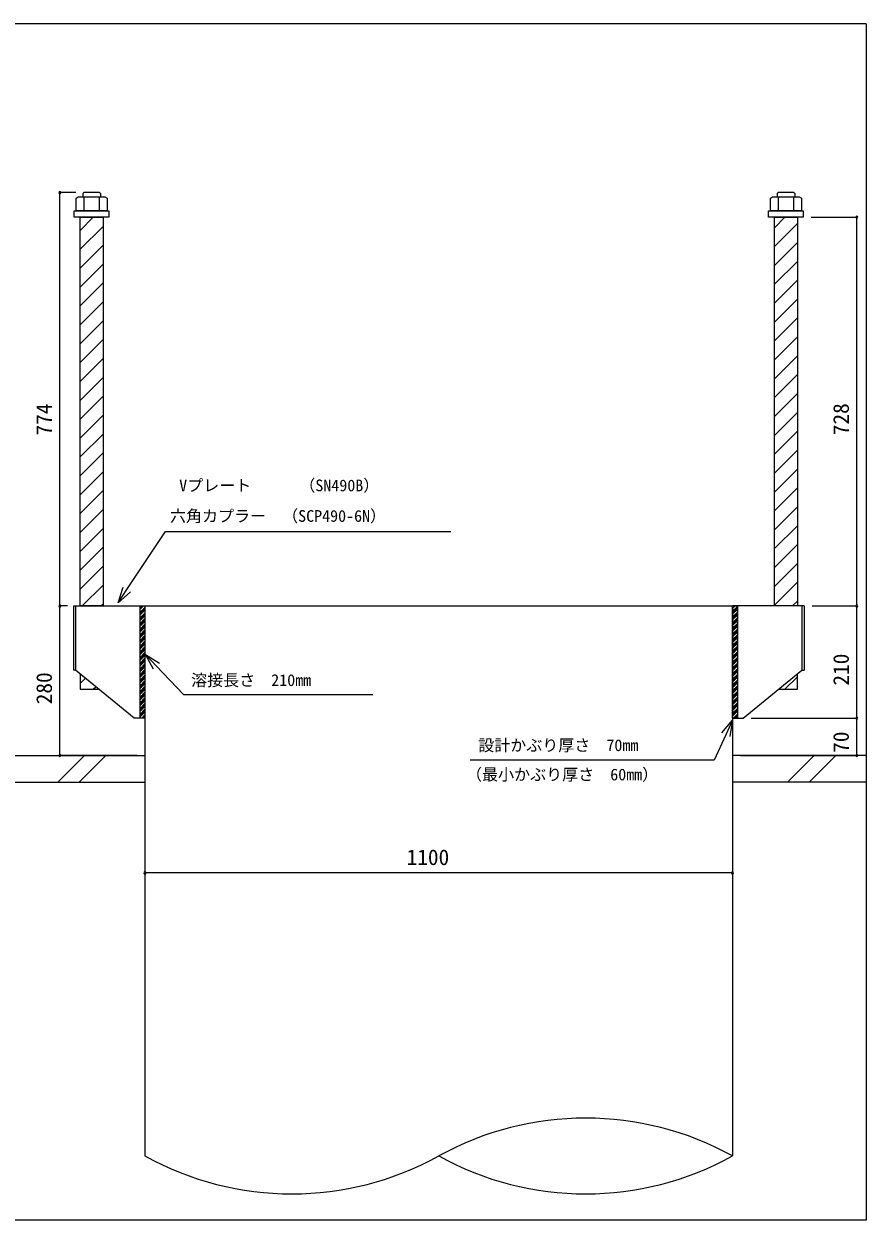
# Model space of a CAD drawing. Units: millimetres, scale not verified. Extents: x -10118 to 10118, y -9578 to 9578.
# Drawn here: x -1894 to -318, y -4898 to -2658 of the extents above; entities that cross this region are included whole.
import ezdxf
from ezdxf.enums import TextEntityAlignment as Align

# ---------------------------------------------------------------- set-up
doc = ezdxf.new("R2010")
doc.units = ezdxf.units.MM
doc.header["$LTSCALE"] = 2
for name, color, linetype, lineweight in [('0-1_01_KUI', 5, 'Continuous', 18), ('0-4_09_SUNPO', 3, 'Continuous', 18), ('0-6_02_KANAMONO', 6, 'Continuous', 18), ('0-7_10_WAKU', 4, 'Continuous', 18), ('0-9_03_ANCHOR', 2, 'Continuous', 18)]:
    doc.layers.add(name, color=color, linetype=linetype, lineweight=lineweight)
doc.styles.add('ＭＳ ゴシック', font='')
doc.styles.get('ＭＳ ゴシック').set_extended_font_data('MS Gothic')

msp = doc.modelspace()

# ---------------------------------------------------------------- linework, layer by layer
at = {"layer": '0-1_01_KUI'}
for p, q in [((-1667.673, -3747.673), (-567.673, -3747.673)), ((-1667.673, -3747.673), (-1667.673, -4777.673)), ((-567.673, -3747.673), (-567.673, -4777.673))]:
    msp.add_line(p, q, dxfattribs=at)
at = {"layer": '0-1_01_KUI', "color": 2}
for p, q in [((-1917.673, -4027.673), (-1667.673, -4027.673)), ((-317.673, -4027.673), (-567.673, -4027.673)), ((-1917.673, -4077.673), (-1667.673, -4077.673)), ((-317.673, -4077.673), (-567.673, -4077.673))]:
    msp.add_line(p, q, dxfattribs=at)
at = {"layer": '0-1_01_KUI', "color": 4}
for p, q in [((-1781.119, -4027.673), (-1831.119, -4077.673)), ((-1740.962, -4027.673), (-1790.962, -4077.673)), ((-414.624, -4027.673), (-464.624, -4077.673)), ((-374.467, -4027.673), (-424.467, -4077.673))]:
    msp.add_line(p, q, dxfattribs=at)
at = {"layer": '0-1_01_KUI'}
for centre, start, end in [((-842.673, -5274.616), 61.04059, 118.95943), ((-1392.673, -4280.73), 241.0406, 298.95941), ((-842.673, -4280.731), 241.04057, 298.95941)]:
    msp.add_arc(centre, 567.959, start, end, dxfattribs=at)
at = {"layer": '0-4_09_SUNPO'}
for p, q in [((-1797.302, -2973.673), (-1827.115, -2973.673)), ((-1827.115, -3747.673), (-1827.115, -2973.673)), ((-420.173, -3019.673), (-335.136, -3019.673)), ((-335.136, -3747.673), (-335.136, -3019.673)), ((-1718.157, -3741.961), (-1701.547, -3716.978)), ((-1816.737, -3747.673), (-1827.115, -3747.673)), ((-1827.115, -4027.673), (-1827.115, -3747.673)), ((-1812.673, -3747.673), (-1827.115, -3747.673)), ((-418.61, -3747.673), (-335.136, -3747.673)), ((-418.61, -3747.673), (-335.136, -3747.673)), ((-335.136, -3957.673), (-335.136, -3747.673)), ((-1666.857, -3838.461), (-1646.168, -3860.186)), ((-567.673, -3961.378), (-580.131, -3988.669)), ((-532.673, -3957.673), (-335.136, -3957.673)), ((-532.673, -3957.673), (-335.136, -3957.673)), ((-335.136, -4027.673), (-335.136, -3957.673)), ((-1682.673, -4027.673), (-1827.115, -4027.673)), ((-552.673, -4027.673), (-335.136, -4027.673)), ((-1667.673, -4232.673), (-1667.673, -4247.673)), ((-567.673, -4232.673), (-567.673, -4247.673)), ((-567.673, -4247.673), (-1667.673, -4247.673))]:
    msp.add_line(p, q, dxfattribs=at)
for points in [[(-1701.547, -3716.978), (-1629.133, -3608.056), (-1094.862, -3608.056)], [(-1694.853, -3721.429), (-1718.157, -3741.961), (-1708.241, -3712.528)], [(-1651.99, -3865.73), (-1666.857, -3838.461), (-1640.347, -3854.643)], [(-1646.168, -3860.186), (-1595.531, -3913.362), (-1241.092, -3913.362)], [(-587.444, -3985.331), (-567.673, -3961.378), (-572.818, -3992.007)], [(-580.131, -3988.669), (-601.864, -4036.279), (-1058.756, -4036.279)]]:
    msp.add_lwpolyline(points, dxfattribs=at)
for centre, start, end in [((-1827.115, -2973.673), 90, 270), ((-1827.115, -2973.673), 270, 90), ((-335.136, -3019.673), 90, 270), ((-335.136, -3019.673), 270, 90), ((-1827.115, -3747.673), 90, 270), ((-1827.115, -3747.673), 90, 270), ((-1827.115, -3747.673), 270, 90), ((-1827.115, -3747.673), 270, 90), ((-335.136, -3747.673), 90, 270), ((-335.136, -3747.673), 90, 270), ((-335.136, -3747.673), 270, 90), ((-335.136, -3747.673), 270, 90), ((-335.136, -3957.673), 90, 270), ((-335.136, -3957.673), 90, 270), ((-335.136, -3957.673), 270, 90), ((-335.136, -3957.673), 270, 90), ((-1827.115, -4027.673), 90, 270), ((-1827.115, -4027.673), 270, 90), ((-335.136, -4027.673), 90, 270), ((-335.136, -4027.673), 270, 90), ((-1667.673, -4247.673), 0, 180), ((-1667.673, -4247.673), 180, 0), ((-567.673, -4247.673), 0, 180), ((-567.673, -4247.673), 180, 0)]:
    msp.add_arc(centre, 1.875, start, end, dxfattribs=at)
at = {"layer": '0-6_02_KANAMONO'}
for p, q in [((-1801.737, -3747.673), (-1797.673, -3747.673)), ((-1801.737, -3747.673), (-1801.737, -3867.673)), ((-1797.673, -3747.673), (-1667.673, -3747.673)), ((-1797.673, -3747.673), (-1797.673, -3867.673)), ((-1676.673, -3748.609), (-1675.738, -3747.673)), ((-1676.673, -3750.377), (-1673.97, -3747.673)), ((-1676.673, -3752.144), (-1672.202, -3747.673)), ((-1676.673, -3753.912), (-1670.434, -3747.673)), ((-1676.673, -3759.216), (-1667.673, -3750.216)), ((-1676.673, -3760.983), (-1667.673, -3751.983)), ((-1676.673, -3762.751), (-1667.673, -3753.751)), ((-1676.673, -3764.519), (-1667.673, -3755.519)), ((-1676.673, -3769.822), (-1667.673, -3760.822)), ((-1676.673, -3771.59), (-1667.673, -3762.59)), ((-1667.673, -3747.673), (-1667.673, -3927.673)), ((-1667.673, -3747.673), (-1667.673, -3927.673)), ((-437.673, -3747.673), (-567.673, -3747.673)), ((-567.673, -3747.673), (-567.673, -3927.673)), ((-567.673, -3747.673), (-567.673, -3927.673)), ((-567.673, -3748.844), (-566.503, -3747.673)), ((-567.673, -3750.611), (-564.735, -3747.673)), ((-567.673, -3752.379), (-562.967, -3747.673)), ((-567.673, -3757.683), (-558.673, -3748.683)), ((-567.673, -3759.45), (-558.673, -3750.45)), ((-567.673, -3761.218), (-558.673, -3752.218)), ((-567.673, -3762.986), (-558.673, -3753.986)), ((-567.673, -3768.289), (-558.673, -3759.289)), ((-567.673, -3770.057), (-558.673, -3761.057)), ((-567.673, -3771.825), (-558.673, -3762.825)), ((-433.61, -3747.673), (-437.673, -3747.673)), ((-437.673, -3747.673), (-437.673, -3867.673)), ((-433.61, -3747.673), (-433.61, -3867.673)), ((-1676.673, -3773.358), (-1667.673, -3764.358)), ((-1676.673, -3775.125), (-1667.673, -3766.125)), ((-1676.673, -3780.429), (-1667.673, -3771.429)), ((-1676.673, -3782.197), (-1667.673, -3773.197)), ((-1676.673, -3783.964), (-1667.673, -3774.964)), ((-1676.673, -3785.732), (-1667.673, -3776.732)), ((-1676.673, -3791.035), (-1667.673, -3782.035)), ((-1676.673, -3792.803), (-1667.673, -3783.803)), ((-1676.673, -3794.571), (-1667.673, -3785.571)), ((-567.673, -3773.592), (-558.673, -3764.592)), ((-567.673, -3778.896), (-558.673, -3769.896)), ((-567.673, -3780.663), (-558.673, -3771.663)), ((-567.673, -3782.431), (-558.673, -3773.431)), ((-567.673, -3784.199), (-558.673, -3775.199)), ((-567.673, -3789.502), (-558.673, -3780.502)), ((-567.673, -3791.27), (-558.673, -3782.27)), ((-567.673, -3793.038), (-558.673, -3784.038)), ((-1676.673, -3796.339), (-1667.673, -3787.339)), ((-1676.673, -3801.642), (-1667.673, -3792.642)), ((-1676.673, -3803.41), (-1667.673, -3794.41)), ((-1676.673, -3805.177), (-1667.673, -3796.177)), ((-1676.673, -3806.945), (-1667.673, -3797.945)), ((-1676.673, -3812.249), (-1667.673, -3803.249)), ((-1676.673, -3814.016), (-1667.673, -3805.016)), ((-1676.673, -3815.784), (-1667.673, -3806.784)), ((-567.673, -3794.806), (-558.673, -3785.806)), ((-567.673, -3800.109), (-558.673, -3791.109)), ((-567.673, -3801.877), (-558.673, -3792.877)), ((-567.673, -3803.644), (-558.673, -3794.644)), ((-567.673, -3805.412), (-558.673, -3796.412)), ((-567.673, -3810.716), (-558.673, -3801.716)), ((-567.673, -3812.483), (-558.673, -3803.483)), ((-567.673, -3814.251), (-558.673, -3805.251)), ((-567.673, -3816.019), (-558.673, -3807.019)), ((-1676.673, -3817.552), (-1667.673, -3808.552)), ((-1676.673, -3822.855), (-1667.673, -3813.855)), ((-1676.673, -3824.623), (-1667.673, -3815.623)), ((-1676.673, -3826.391), (-1667.673, -3817.391)), ((-1676.673, -3828.158), (-1667.673, -3819.158)), ((-1676.673, -3833.462), (-1667.673, -3824.462)), ((-1676.673, -3835.23), (-1667.673, -3826.23)), ((-1676.673, -3836.997), (-1667.673, -3827.997)), ((-1676.673, -3838.765), (-1667.673, -3829.765)), ((-567.673, -3821.322), (-558.673, -3812.322)), ((-567.673, -3823.09), (-558.673, -3814.09)), ((-567.673, -3824.858), (-558.673, -3815.858)), ((-567.673, -3826.625), (-558.673, -3817.625)), ((-567.673, -3831.929), (-558.673, -3822.929)), ((-567.673, -3833.696), (-558.673, -3824.696)), ((-567.673, -3835.464), (-558.673, -3826.464)), ((-567.673, -3837.232), (-558.673, -3828.232)), ((-1676.673, -3844.068), (-1667.673, -3835.068)), ((-1676.673, -3845.836), (-1667.673, -3836.836)), ((-1676.673, -3847.604), (-1667.673, -3838.604)), ((-1676.673, -3849.372), (-1667.673, -3840.372)), ((-1676.673, -3854.675), (-1667.673, -3845.675)), ((-1676.673, -3856.443), (-1667.673, -3847.443)), ((-1676.673, -3858.21), (-1667.673, -3849.21)), ((-1676.673, -3859.978), (-1667.673, -3850.978)), ((-567.673, -3842.535), (-558.673, -3833.535)), ((-567.673, -3844.303), (-558.673, -3835.303)), ((-567.673, -3846.071), (-558.673, -3837.071)), ((-567.673, -3847.839), (-558.673, -3838.839)), ((-567.673, -3853.142), (-558.673, -3844.142)), ((-567.673, -3854.91), (-558.673, -3845.91)), ((-567.673, -3856.677), (-558.673, -3847.677)), ((-567.673, -3858.445), (-558.673, -3849.445)), ((-1797.673, -3867.673), (-1801.737, -3867.673)), ((-1687.673, -3957.673), (-1797.673, -3867.673)), ((-1676.673, -3865.282), (-1667.673, -3856.282)), ((-1676.673, -3867.049), (-1667.673, -3858.049)), ((-1676.673, -3868.817), (-1667.673, -3859.817)), ((-1676.673, -3870.585), (-1667.673, -3861.585)), ((-1676.673, -3875.888), (-1667.673, -3866.888)), ((-1676.673, -3877.656), (-1667.673, -3868.656)), ((-1676.673, -3879.424), (-1667.673, -3870.424)), ((-1676.673, -3881.191), (-1667.673, -3872.191)), ((-567.673, -3863.749), (-558.673, -3854.749)), ((-567.673, -3865.516), (-558.673, -3856.516)), ((-567.673, -3867.284), (-558.673, -3858.284)), ((-567.673, -3869.052), (-558.673, -3860.052)), ((-567.673, -3874.355), (-558.673, -3865.355)), ((-567.673, -3876.123), (-558.673, -3867.123)), ((-567.673, -3877.891), (-558.673, -3868.891)), ((-567.673, -3879.658), (-558.673, -3870.658)), ((-547.673, -3957.673), (-437.673, -3867.673)), ((-437.673, -3867.673), (-433.61, -3867.673)), ((-1676.673, -3886.495), (-1667.673, -3877.495)), ((-1676.673, -3888.263), (-1667.673, -3879.263)), ((-1676.673, -3890.03), (-1667.673, -3881.03)), ((-1676.673, -3891.798), (-1667.673, -3882.798)), ((-1676.673, -3897.101), (-1667.673, -3888.101)), ((-1676.673, -3898.869), (-1667.673, -3889.869)), ((-1676.673, -3900.637), (-1667.673, -3891.637)), ((-1676.673, -3902.405), (-1667.673, -3893.405)), ((-567.673, -3884.962), (-558.673, -3875.962)), ((-567.673, -3886.729), (-558.673, -3877.729)), ((-567.673, -3888.497), (-558.673, -3879.497)), ((-567.673, -3890.265), (-558.673, -3881.265)), ((-567.673, -3895.568), (-558.673, -3886.568)), ((-567.673, -3897.336), (-558.673, -3888.336)), ((-567.673, -3899.104), (-558.673, -3890.104)), ((-567.673, -3900.872), (-558.673, -3891.872)), ((-567.673, -3906.175), (-558.673, -3897.175)), ((-1676.673, -3907.708), (-1667.673, -3898.708)), ((-1676.673, -3909.476), (-1667.673, -3900.476)), ((-1676.673, -3911.243), (-1667.673, -3902.243)), ((-1676.673, -3913.011), (-1667.673, -3904.011)), ((-1676.673, -3918.315), (-1667.673, -3909.315)), ((-1676.673, -3920.082), (-1667.673, -3911.082)), ((-1676.673, -3921.85), (-1667.673, -3912.85)), ((-1676.673, -3923.618), (-1667.673, -3914.618)), ((-1676.673, -3928.921), (-1667.673, -3919.921)), ((-567.673, -3907.943), (-558.673, -3898.943)), ((-567.673, -3909.71), (-558.673, -3900.71)), ((-567.673, -3911.478), (-558.673, -3902.478)), ((-567.673, -3916.782), (-558.673, -3907.782)), ((-567.673, -3918.549), (-558.673, -3909.549)), ((-567.673, -3920.317), (-558.673, -3911.317)), ((-567.673, -3922.085), (-558.673, -3913.085)), ((-567.673, -3927.388), (-558.673, -3918.388)), ((-1676.673, -3930.689), (-1667.673, -3921.689)), ((-1676.673, -3932.457), (-1667.673, -3923.457)), ((-1676.673, -3934.224), (-1667.673, -3925.224)), ((-1676.673, -3939.528), (-1667.673, -3930.528)), ((-1676.673, -3941.296), (-1667.673, -3932.296)), ((-1676.673, -3943.063), (-1667.673, -3934.063)), ((-1676.673, -3944.831), (-1667.673, -3935.831)), ((-1676.673, -3950.134), (-1667.673, -3941.134)), ((-567.673, -3929.156), (-558.673, -3920.156)), ((-567.673, -3930.924), (-558.673, -3921.924)), ((-567.673, -3932.691), (-558.673, -3923.691)), ((-567.673, -3937.995), (-558.673, -3928.995)), ((-567.673, -3939.763), (-558.673, -3930.763)), ((-567.673, -3941.53), (-558.673, -3932.53)), ((-567.673, -3943.298), (-558.673, -3934.298)), ((-567.673, -3948.601), (-558.673, -3939.601)), ((-567.673, -3950.369), (-558.673, -3941.369)), ((-1667.673, -3957.673), (-1687.673, -3957.673)), ((-1676.673, -3951.902), (-1667.673, -3942.902)), ((-1676.673, -3953.67), (-1667.673, -3944.67)), ((-1676.673, -3955.438), (-1667.673, -3946.438)), ((-1673.606, -3957.673), (-1667.673, -3951.741)), ((-1671.838, -3957.673), (-1667.673, -3953.509)), ((-1670.07, -3957.673), (-1667.673, -3955.276)), ((-1668.302, -3957.673), (-1667.673, -3957.044)), ((-567.673, -3952.137), (-558.673, -3943.137)), ((-567.673, -3953.905), (-558.673, -3944.905)), ((-567.673, -3957.673), (-547.673, -3957.673)), ((-566.139, -3957.673), (-558.673, -3950.208)), ((-564.371, -3957.673), (-558.673, -3951.976)), ((-562.603, -3957.673), (-558.673, -3953.743)), ((-560.835, -3957.673), (-558.673, -3955.511))]:
    msp.add_line(p, q, dxfattribs=at)
for points in [[(-1676.673, -3747.673), (-1667.673, -3747.673), (-1667.673, -3957.673), (-1676.673, -3957.673)], [(-567.673, -3747.673), (-558.673, -3747.673), (-558.673, -3957.673), (-567.673, -3957.673)]]:
    msp.add_lwpolyline(points, close=True, dxfattribs=at)
at = {"layer": '0-7_10_WAKU'}
msp.add_line((-317.673, -2657.673), (-3517.673, -2657.673), dxfattribs=at)
msp.add_lwpolyline([(-317.673, -2657.673), (-317.673, -4897.673), (-3517.673, -4897.673)], dxfattribs=at)
at = {"layer": '0-9_03_ANCHOR'}
for p, q in [((-1782.302, -2973.673), (-1784.173, -2975.544)), ((-1784.173, -2975.544), (-1784.173, -2981.673)), ((-1753.044, -2973.673), (-1782.302, -2973.673)), ((-482.302, -2973.673), (-484.173, -2975.544)), ((-484.173, -2975.544), (-484.173, -2981.673)), ((-453.044, -2973.673), (-482.302, -2973.673)), ((-1789.184, -3044.411), (-1764.446, -3019.673)), ((-489.184, -3039.261), (-469.596, -3019.673)), ((-1789.184, -3079.766), (-1746.163, -3036.746)), ((-489.184, -3074.617), (-446.163, -3031.596)), ((-489.184, -3109.972), (-446.163, -3066.951)), ((-1789.184, -3115.122), (-1746.163, -3072.101)), ((-1789.184, -3150.477), (-1746.163, -3107.456)), ((-489.184, -3145.327), (-446.163, -3102.307)), ((-1789.184, -3185.832), (-1746.163, -3142.812)), ((-489.184, -3180.683), (-446.163, -3137.662)), ((-1789.184, -3221.188), (-1746.163, -3178.167)), ((-489.184, -3216.038), (-446.163, -3173.017)), ((-1789.184, -3256.543), (-1746.163, -3213.522)), ((-489.184, -3251.393), (-446.163, -3208.373)), ((-489.184, -3286.749), (-446.163, -3243.728)), ((-1789.184, -3291.898), (-1746.163, -3248.878)), ((-1789.184, -3327.254), (-1746.163, -3284.233)), ((-489.184, -3322.104), (-446.163, -3279.083)), ((-489.184, -3357.459), (-446.163, -3314.439)), ((-1789.184, -3362.609), (-1746.163, -3319.588)), ((-1789.184, -3397.964), (-1746.163, -3354.944)), ((-489.184, -3392.815), (-446.163, -3349.794)), ((-1789.184, -3433.32), (-1746.163, -3390.299)), ((-489.184, -3428.17), (-446.163, -3385.149)), ((-1789.184, -3468.675), (-1746.163, -3425.654)), ((-489.184, -3463.525), (-446.163, -3420.505)), ((-1789.184, -3504.03), (-1746.163, -3461.01)), ((-489.184, -3498.881), (-446.163, -3455.86)), ((-489.184, -3534.236), (-446.163, -3491.215)), ((-1789.184, -3539.386), (-1746.163, -3496.365)), ((-1789.184, -3574.741), (-1746.163, -3531.72)), ((-489.184, -3569.591), (-446.163, -3526.571)), ((-1789.184, -3610.096), (-1746.163, -3567.076)), ((-489.184, -3604.947), (-446.163, -3561.926)), ((-1789.184, -3645.452), (-1746.163, -3602.431)), ((-489.184, -3640.302), (-446.163, -3597.281)), ((-1789.184, -3680.807), (-1746.163, -3637.786)), ((-489.184, -3675.657), (-446.163, -3632.637)), ((-1789.184, -3716.162), (-1746.163, -3673.142)), ((-489.184, -3711.013), (-446.163, -3667.992)), ((-1785.339, -3747.673), (-1746.163, -3708.497)), ((-489.184, -3746.368), (-446.163, -3703.347)), ((-455.134, -3747.673), (-446.163, -3738.703)), ((-1749.984, -3747.673), (-1746.163, -3743.852)), ((-1789.184, -3892.939), (-1779.108, -3882.863)), ((-469.712, -3903.673), (-446.163, -3880.124)), ((-1764.562, -3903.673), (-1759.662, -3898.773))]:
    msp.add_line(p, q, dxfattribs=at)
at = {"layer": '0-9_03_ANCHOR', "color": 4}
for p, q in [((-1782.107, -2981.673), (-1782.107, -3007.673)), ((-1753.24, -2981.673), (-1753.24, -3007.673)), ((-482.107, -2981.673), (-482.107, -3007.673)), ((-453.24, -2981.673), (-453.24, -3007.673))]:
    msp.add_line(p, q, dxfattribs=at)
at = {"layer": '0-9_03_ANCHOR'}
for points in [[(-1753.044, -2973.673), (-1751.173, -2975.544), (-1751.173, -2981.673)], [(-453.044, -2973.673), (-451.173, -2975.544), (-451.173, -2981.673)], [(-1789.184, -3874.619), (-1789.184, -3903.673), (-1753.673, -3903.673)], [(-481.673, -3903.673), (-446.163, -3903.673), (-446.163, -3874.619)]]:
    msp.add_lwpolyline(points, dxfattribs=at)
at = {"layer": '0-9_03_ANCHOR', "color": 4}
for points in [[(-1792.673, -2981.673), (-1742.673, -2981.673), (-1738.673, -2983.983), (-1738.673, -3007.673), (-1796.673, -3007.673), (-1796.673, -2983.983)], [(-492.673, -2981.673), (-442.673, -2981.673), (-438.673, -2983.983), (-438.673, -3007.673), (-496.673, -3007.673), (-496.673, -2983.983)], [(-1735.173, -3007.673), (-1735.173, -3019.673), (-1800.173, -3019.673), (-1800.173, -3007.673)], [(-435.173, -3007.673), (-435.173, -3019.673), (-500.173, -3019.673), (-500.173, -3007.673)]]:
    msp.add_lwpolyline(points, close=True, dxfattribs=at)
at = {"layer": '0-9_03_ANCHOR'}
for points in [[(-1789.184, -3019.673), (-1746.163, -3019.673), (-1746.163, -3747.673), (-1789.184, -3747.673)], [(-489.184, -3019.673), (-446.163, -3019.673), (-446.163, -3747.673), (-489.184, -3747.673)]]:
    msp.add_lwpolyline(points, close=True, dxfattribs=at)

# ---------------------------------------------------------------- texts
at = {"layer": '0-4_09_SUNPO', "color": 7, "style": 'ＭＳ ゴシック'}
for s, p in [('774', (-1833.115, -3428.332)), ('728', (-341.136, -3427.878)), ('210', (-341.136, -3896.764)), ('280', (-1833.115, -3931.764)), ('70', (-341.136, -4022.673))]:
    msp.add_text(s, height=29.33, rotation=90, dxfattribs=at).set_placement(p, align=Align.BOTTOM_LEFT)
for s, height, p in [(' Vプレート\u3000\u3000\u3000（SN490B）', 21.99, (-1618.608, -3539.533)), ('六角カプラー\u3000（SCP490-6N）', 21.99, (-1620.824, -3596.692)), ('溶接長さ\u3000210mm', 21.99, (-1581.264, -3904.095)), (' 設計かぶり厚さ\u300070mm', 21.99, (-1058.756, -4026.058)), ('（最小かぶり厚さ\u300060mm）', 21.99, (-1066.596, -4080.83)), ('1100', 29.33, (-1177.901, -4241.673))]:
    msp.add_text(s, height=height, dxfattribs=at).set_placement(p, align=Align.BOTTOM_LEFT)

doc.saveas('drawing.dxf')
